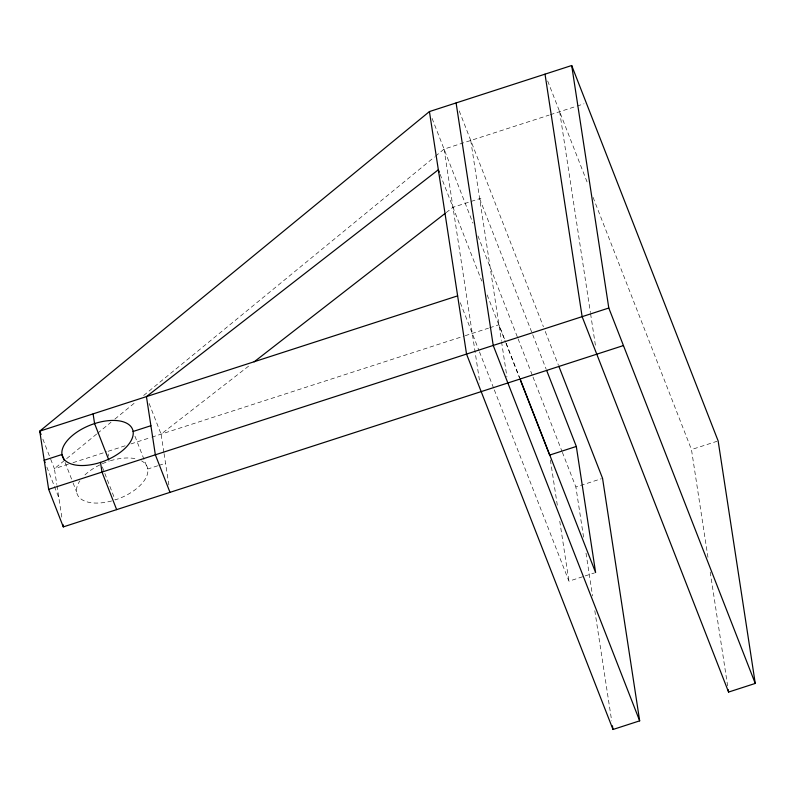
<?xml version="1.0" encoding="UTF-8"?>
<svg xmlns="http://www.w3.org/2000/svg" width="795" height="795" viewBox="0 0 795 795"><rect width="100%" height="100%" fill="white"/><g stroke="black" fill="none" stroke-linecap="round" stroke-linejoin="round"><path stroke-width="0.6" stroke-dasharray="3.98 2.98" d="M96.622 434.06L54.398 468.692L56.803 484.453M97.586 433.275L111.022 422.254M114.868 419.104L135.021 402.568M143.656 395.493L434.477 156.983M435.441 156.198L444.077 149.112L549.136 115.096M163.869 452.345L161.087 434.149L250.226 364.885M446.124 212.643L452.981 207.306L480.985 198.243M550.299 114.719L575.898 106.431M577.061 106.063L584.017 103.807M68.31 464.191L54.398 468.692L49.956 457.314M72.951 462.69L106.58 451.798M125.133 445.796L107.742 451.421L108.488 456.27M130.936 443.918L150.653 437.528M151.815 437.161L464.032 336.086M465.204 335.699L488.518 328.156M489.67 327.779L498.952 324.777L505.7 342.059M157.758 465.771L147.761 469.01L134.444 434.885M158.871 465.413L165.539 463.256M583.57 537.201L575.878 486.977L601.398 478.719M707.957 557.345L691.471 449.563L716.981 441.305M494.311 389.878L568.942 581.185L584.017 576.305M585.17 575.928L594.451 572.927M547.676 80.971L588.101 184.589M593.06 197.319L691.471 449.563M459.212 110.893L543.422 326.765M545.231 331.396L558.319 364.955M479.653 198.671L532.253 333.512M532.71 334.665L546.195 369.238M432.092 118.395L472.965 223.166M477.934 235.886L517.654 337.716M518.101 338.869L532.551 375.896M532.998 377.059L561.886 451.113M562.343 452.266L575.878 486.977M506.147 343.211L519.632 377.794M440.112 174.314L481.76 281.062M487.146 294.895L505.58 342.148M506.027 343.301L519.523 377.873M460.295 302.696L479.027 350.694M479.474 351.847L493.854 388.725M149.102 403.433L161.087 434.149M102.297 466.933L115.166 499.926A37.564 19.279 -21.3 0 0 141.51 460.852M65.091 462.461L72.633 481.8M73.08 482.933L76.628 492.035M42.86 439.118L49.509 456.181M46.865 467.082L58.85 497.789M710.213 572.042L727.644 685.946M559.66 111.688L590.397 312.554M590.586 313.777L595.644 346.849M586.004 553.121L592.563 595.982M594.809 610.679L611.683 720.916M550.388 459.977L557.325 505.282M559.76 521.192L568.942 581.185M470.749 140.477L501.367 340.538M501.546 341.751L506.932 376.919M444.077 149.112L479.882 383.13M164.058 453.557L169.067 486.292M56.992 485.666L62 518.41M111.668 500.959A37.564 19.279 -21.3 0 1 79.907 480.796M84.946 474.943A37.564 19.279 -21.3 0 1 100.12 464.767M102.336 463.743A37.564 19.279 -21.3 0 1 109.223 461.12M110.386 460.762A37.564 19.279 -21.3 0 1 137.525 459.232"/><path stroke-width="1.19" d="M545.012 74.154L582.129 316.658L728.578 692.067L755.25 683.432L718.143 440.927L571.694 65.518L429.429 111.568L39.75 431.148L48.654 489.352L63.302 526.896L623.439 345.557M254.142 361.834L445.15 213.398M457.632 295.869L39.75 431.148L41.082 434.567M133.113 431.466A37.564 19.279 -21.3 0 0 77.195 431.933A37.564 19.279 -21.3 0 0 82.342 465.542A37.564 19.279 -21.3 0 0 133.113 431.466L150.901 425.713M48.654 489.352L608.801 308.023L571.694 65.518M546.642 370.391L576.315 446.452L549.643 455.088L520.417 380.179M429.429 111.568L466.536 354.073L612.995 729.482L639.667 720.846L602.56 478.342L558.776 366.107M608.801 308.023L755.25 683.432M520.079 378.937L595.614 572.549L576.315 446.452M439.228 172.048L438.333 169.772L146.439 396.616L155.353 454.81L169.991 492.353M639.667 720.846L493.218 345.437L456.101 102.933M108.786 459.987L94.585 423.586L93.095 413.877M116.646 509.625L101.999 472.081L100.518 462.382M64.206 460.186L61.99 454.492L44.202 460.255L45.086 462.531M728.2 689.623L728.578 692.067M612.428 725.815L612.995 729.482M62.934 524.471L63.302 526.896"/></g></svg>
